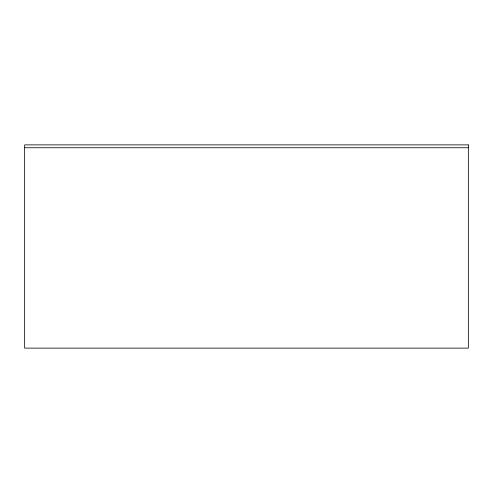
<?xml version="1.0" encoding="UTF-8"?>
<svg xmlns="http://www.w3.org/2000/svg" width="493" height="493" viewBox="0 0 493 493"><rect width="100%" height="100%" fill="white"/><g stroke="black" fill="none" stroke-linecap="round" stroke-linejoin="round"><path stroke-width="0.74" d="M24.65 147.74L468.35 147.74M468.35 144.88L24.65 144.88L24.65 348.12L468.35 348.12L468.35 144.88"/></g></svg>
